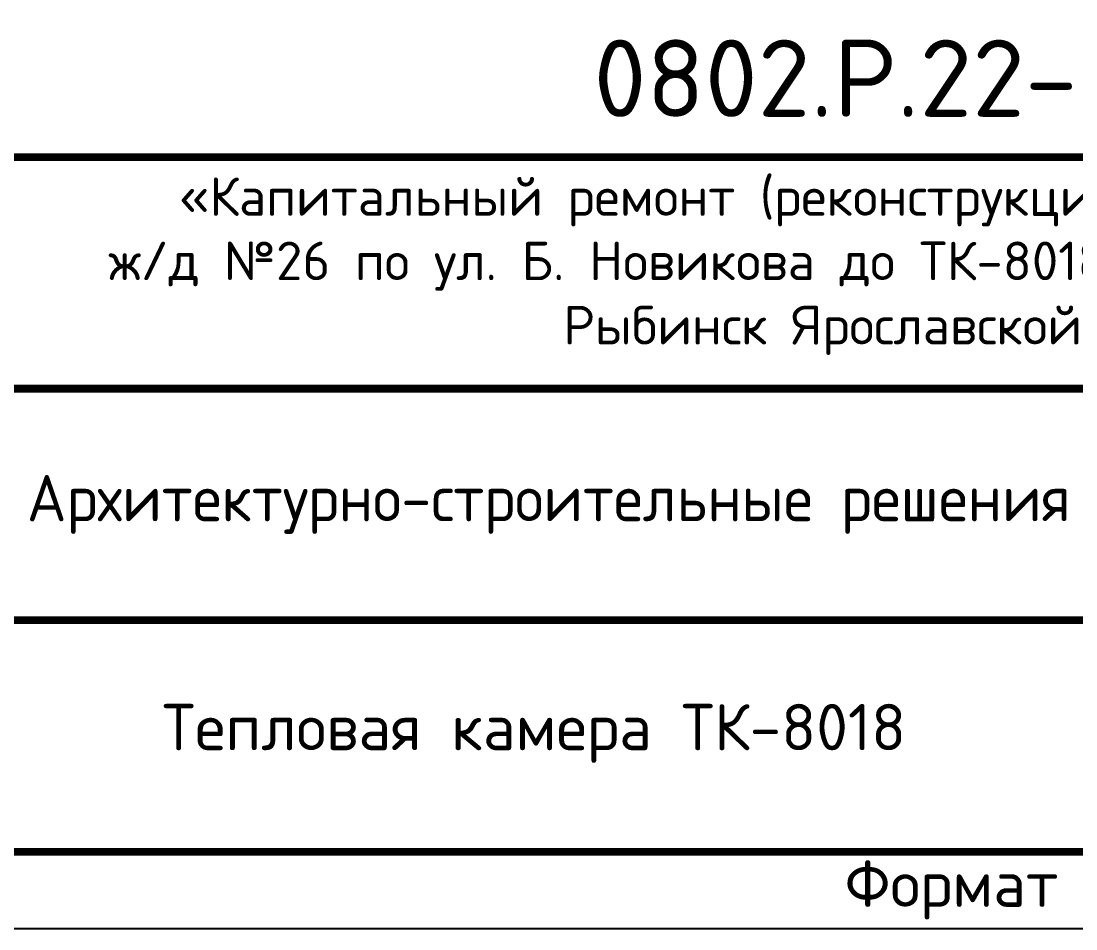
# Model space of a CAD drawing. Header units: millimetres. Extents: x 1601 to 14530, y 1157 to 12625.
# Drawn here: x 7660.9 to 7729.2, y 2141.4 to 2200.2 of the extents above; entities that cross this region are included whole.
import ezdxf

# ---------------------------------------------------------------- set-up
doc = ezdxf.new("R2010")
doc.units = ezdxf.units.MM
doc.layers.add('Размер 3.5', color=250, linetype='Continuous', lineweight=35)
doc.layers.add('Размерный', color=4, linetype='Continuous', lineweight=30)
doc.styles.add('-ISOCPEUR-', font='isocpeur.TTF')
doc.styles.add('GOST', font='GOST Common.ttf')

msp = doc.modelspace()

# ---------------------------------------------------------------- linework, layer by layer
msp.add_lwpolyline([(7191.0803, 2561.4364), (7785.0803, 2561.4364), (7785.0803, 2141.4364), (7191.0803, 2141.4364)], close=True)
at = {"const_width": 0.5}
msp.add_lwpolyline([(7211.0803, 2556.4364), (7780.0803, 2556.4364), (7780.0803, 2146.4364), (7211.0803, 2146.4364)], close=True, dxfattribs=at)
for points in [[(7660.0803, 2191.4364), (7780.0803, 2191.4364)], [(7595.0803, 2176.4364), (7780.0803, 2176.4364)], [(7660.0803, 2161.4364), (7780.0803, 2161.4364)]]:
    msp.add_lwpolyline(points, dxfattribs=at)

# ---------------------------------------------------------------- texts
for s, insert, char_height, width, attachment_point, style in [('\\pi5.49715;{\\C7;«Капитальный ремонт (реконструкция) тепловых сетей от УП у \\P\\pi0.95192;ж/д №26 по ул. Б. Новикова до ТК-8018 ул. Расплетина, д 7 в ГО г. \\P\\pi30.38942;Рыбинск Ярославской области».}', (7665.6299, 2190.1332), 2.5, 110.528844, 1, '-ISOCPEUR-'), ('Архитектурно-строительные решения', (7695.0803, 2168.9364), 3, 70, 5, 'GOST')]:
    msp.add_mtext(s, dxfattribs=dict(insert=insert, char_height=char_height, width=width, attachment_point=attachment_point, style=style))
at = {"insert": (7666.493, 2156.01), "char_height": 3, "attachment_point": 1, "style": '-ISOCPEUR-'}
msp.add_mtext_dynamic_manual_height_columns('\\pi3.5517;Тепловая камера ТК-8018', width=55.7034, gutter_width=12.5, heights=[0], dxfattribs=at)
at = {"layer": 'Размер 3.5', "insert": (7714.2448, 2145.8651), "char_height": 3, "width": 145.943815, "attachment_point": 1, "style": '-ISOCPEUR-'}
msp.add_mtext('\\A1;{\\C7;Формат А2}', dxfattribs=at)
at = {"layer": 'Размерный', "color": 7, "lineweight": 30, "insert": (7622.4807, 2199.0466), "char_height": 5, "width": 185, "attachment_point": 1, "style": '-ISOCPEUR-'}
msp.add_mtext('\\pi65.5,l10;0802.Р.22-АС.4', dxfattribs=at)

doc.saveas('drawing.dxf')
